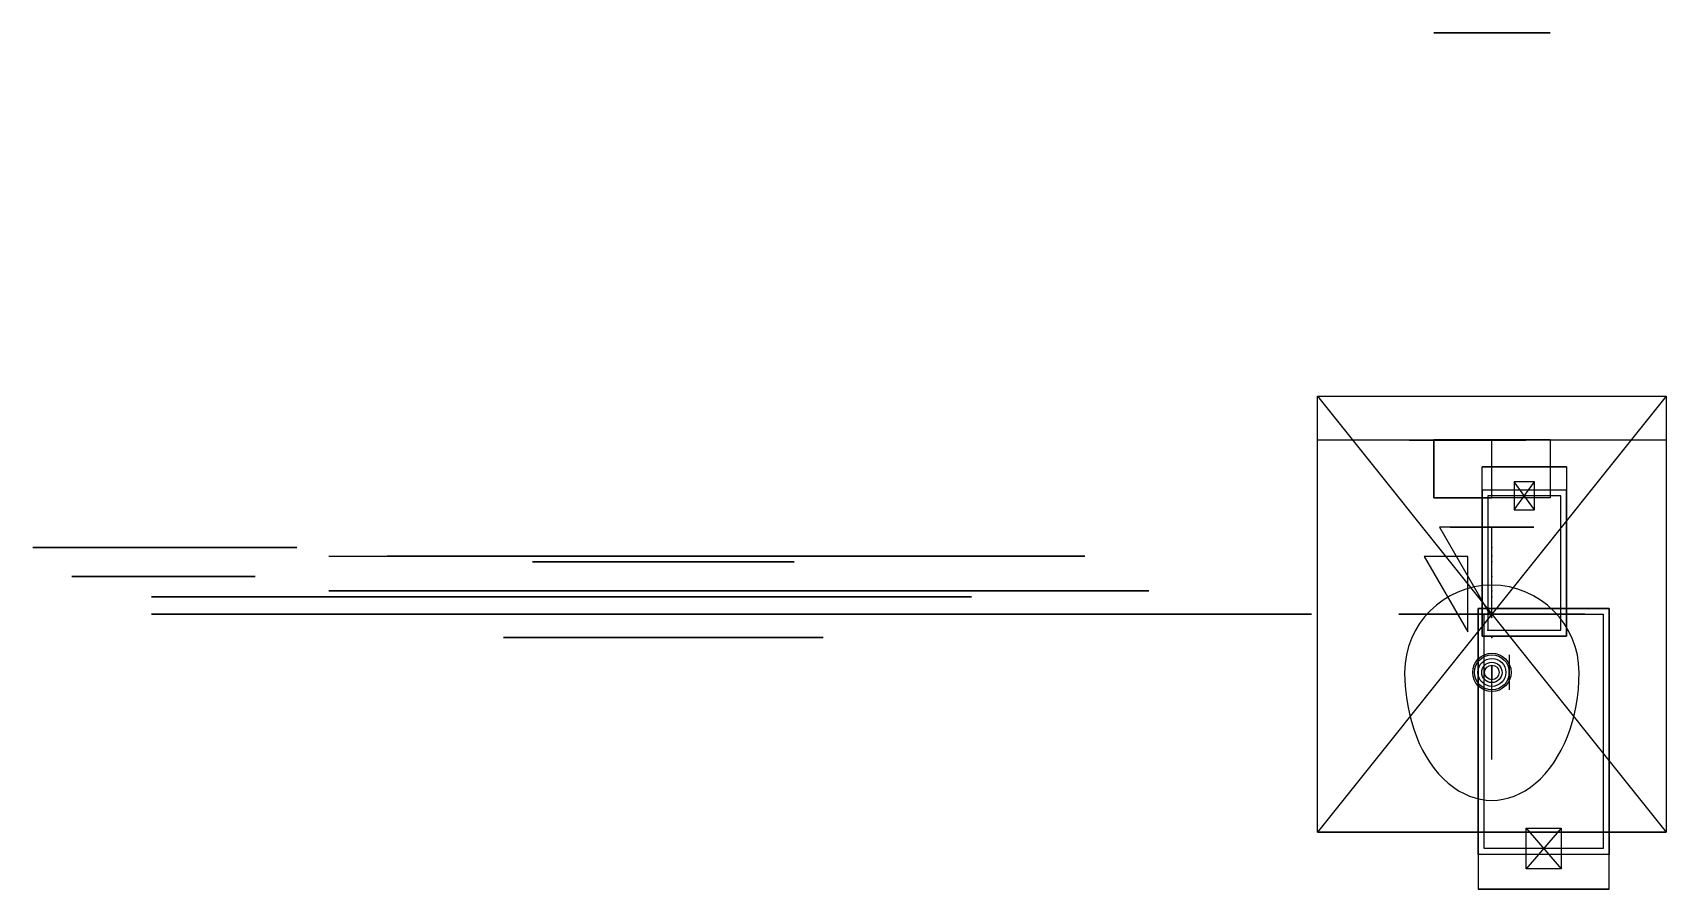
# Model space of a CAD drawing. Header units: millimetres. Extents: x -251 to 30, y -47 to 100.
import ezdxf

# ---------------------------------------------------------------- set-up
doc = ezdxf.new("R2010")
doc.units = ezdxf.units.MM
doc.header["$MEASUREMENT"] = 0
for name, color, linetype in [('0021 new v6 v12_Sketch1', 7, 'Continuous'), ('0021 new v6 v12_Sketch10', 7, 'Continuous'), ('0021 new v6 v12_Sketch11', 7, 'Continuous'), ('0021 new v6 v12_Sketch12', 7, 'Continuous'), ('0021 new v6 v12_Sketch13', 7, 'Continuous'), ('0021 new v6 v12_Sketch14', 7, 'Continuous'), ('0021 new v6 v12_Sketch15', 7, 'Continuous'), ('0021 new v6 v12_Sketch16', 7, 'Continuous'), ('0021 new v6 v12_Sketch17', 7, 'Continuous'), ('0021 new v6 v12_Sketch18', 7, 'Continuous'), ('0021 new v6 v12_Sketch19', 7, 'Continuous'), ('0021 new v6 v12_Sketch2', 7, 'Continuous'), ('0021 new v6 v12_Sketch20', 7, 'Continuous'), ('0021 new v6 v12_Sketch21', 7, 'Continuous'), ('0021 new v6 v12_Sketch22', 7, 'Continuous'), ('0021 new v6 v12_Sketch23', 7, 'Continuous'), ('0021 new v6 v12_Sketch24', 7, 'Continuous'), ('0021 new v6 v12_Sketch25', 7, 'Continuous'), ('0021 new v6 v12_Sketch26', 7, 'Continuous'), ('0021 new v6 v12_Sketch27', 7, 'Continuous'), ('0021 new v6 v12_Sketch28', 7, 'Continuous'), ('0021 new v6 v12_Sketch29', 7, 'Continuous'), ('0021 new v6 v12_Sketch3', 7, 'Continuous'), ('0021 new v6 v12_Sketch30', 7, 'Continuous'), ('0021 new v6 v12_Sketch31', 7, 'Continuous'), ('0021 new v6 v12_Sketch32', 7, 'Continuous'), ('0021 new v6 v12_Sketch33', 7, 'Continuous'), ('0021 new v6 v12_Sketch34', 7, 'Continuous'), ('0021 new v6 v12_Sketch35', 7, 'Continuous'), ('0021 new v6 v12_Sketch36', 7, 'Continuous'), ('0021 new v6 v12_Sketch37', 7, 'Continuous'), ('0021 new v6 v12_Sketch38', 7, 'Continuous'), ('0021 new v6 v12_Sketch39', 7, 'Continuous'), ('0021 new v6 v12_Sketch4', 7, 'Continuous'), ('0021 new v6 v12_Sketch40', 7, 'Continuous'), ('0021 new v6 v12_Sketch41', 7, 'Continuous'), ('0021 new v6 v12_Sketch42', 7, 'Continuous'), ('0021 new v6 v12_Sketch43', 7, 'Continuous'), ('0021 new v6 v12_Sketch5', 7, 'Continuous'), ('0021 new v6 v12_Sketch7', 7, 'Continuous'), ('0021 new v6 v12_Sketch8', 7, 'Continuous'), ('0021 new v6 v12_Sketch9', 7, 'Continuous'), ('big servo_Sketch1', 7, 'Continuous'), ('big servo_Sketch2', 7, 'Continuous'), ('big servo_Sketch3', 7, 'Continuous'), ('column depend on piston_Sketch1', 7, 'Continuous'), ('eggshape_Sketch1', 7, 'Continuous'), ('eggshape_Sketch3', 7, 'Continuous'), ('eggshape_Sketch4', 7, 'Continuous'), ('new eggshape for small servo_Sketch1', 7, 'Continuous'), ('new eggshape for small servo_Sketch2', 7, 'Continuous'), ('new eggshape_Sketch1', 7, 'Continuous'), ('new eggshape_Sketch2', 7, 'Continuous'), ('piston v2_Sketch1', 7, 'Continuous'), ('piston v2_Sketch4', 7, 'Continuous'), ('piston_Sketch1', 7, 'Continuous'), ('piston_Sketch2', 7, 'Continuous'), ('servo holders v3 v1_Sketch1', 7, 'Continuous'), ('servo holders v3 v1_Sketch2', 7, 'Continuous'), ('servo holders v3 v1_Sketch3', 7, 'Continuous'), ('small column_Sketch1', 7, 'Continuous')]:
    doc.layers.add(name, color=color, linetype=linetype)

# ---------------------------------------------------------------- blocks, each defined once
blk = doc.blocks.new('smallcolumn')
at = {"layer": 'small column_Sketch1', "extrusion": (1, 0, 0)}
for points, knots in [([(0, -10, 7.25), (0, -9.84, 7.25), (0, -9.67, 7.22), (0, -9.37, 7.09), (0, -9.23, 6.99), (0, -9.01, 6.77), (0, -8.91, 6.63), (0, -8.78, 6.33), (0, -8.75, 6.16), (0, -8.75, 5.84), (0, -8.78, 5.67), (0, -8.91, 5.37), (0, -9.01, 5.23), (0, -9.23, 5.01), (0, -9.37, 4.91), (0, -9.67, 4.78), (0, -9.84, 4.75), (0, -10, 4.75)], [0.1909008, 0.1909008, 0.1909008, 0.1909008, 0.2385971, 0.2385971, 0.2862934, 0.2862934, 0.3340475, 0.3340475, 0.3818015, 0.3818015, 0.4295556, 0.4295556, 0.4773096, 0.4773096, 0.5250059, 0.5250059, 0.5727023, 0.5727023, 0.5727023, 0.5727023]), ([(0, -10, 6.95), (0, -9.88, 6.95), (0, -9.75, 6.92), (0, -9.63, 6.88), (0, -9.52, 6.83), (0, -9.41, 6.75), (0, -9.33, 6.67), (0, -9.25, 6.59), (0, -9.17, 6.48), (0, -9.12, 6.37), (0, -9.08, 6.25), (0, -9.05, 6.12), (0, -9.05, 6), (0, -9.05, 5.88), (0, -9.08, 5.75), (0, -9.12, 5.63), (0, -9.17, 5.52), (0, -9.25, 5.41), (0, -9.33, 5.33), (0, -9.41, 5.25), (0, -9.52, 5.17), (0, -9.63, 5.12), (0, -9.75, 5.08), (0, -9.88, 5.05), (0, -10, 5.05)], [0.1909008, 0.1909008, 0.1909008, 0.1909008, 0.2385971, 0.2385971, 0.2385971, 0.2862934, 0.2862934, 0.2862934, 0.3340475, 0.3340475, 0.3340475, 0.3818015, 0.3818015, 0.3818015, 0.4295556, 0.4295556, 0.4295556, 0.4773096, 0.4773096, 0.4773096, 0.5250059, 0.5250059, 0.5250059, 0.5727023, 0.5727023, 0.5727023, 0.5727023]), ([(0, -10, 4.75), (0, -10.16, 4.75), (0, -10.33, 4.78), (0, -10.63, 4.91), (0, -10.77, 5.01), (0, -10.99, 5.23), (0, -11.09, 5.37), (0, -11.22, 5.67), (0, -11.25, 5.84), (0, -11.25, 6), (0, -11.25, 6.16), (0, -11.22, 6.33), (0, -11.09, 6.63), (0, -10.99, 6.77), (0, -10.77, 6.99), (0, -10.63, 7.09), (0, -10.33, 7.22), (0, -10.16, 7.25), (0, -10, 7.25)], [0.5727023, 0.5727023, 0.5727023, 0.5727023, 0.6203986, 0.6203986, 0.668095, 0.668095, 0.715849, 0.715849, 0.763603, 0.763603, 0.763603, 0.8113571, 0.8113571, 0.8591111, 0.8591111, 0.9068075, 0.9068075, 0.9545038, 0.9545038, 0.9545038, 0.9545038]), ([(0, -10, 5.05), (0, -10.12, 5.05), (0, -10.25, 5.08), (0, -10.37, 5.12), (0, -10.48, 5.17), (0, -10.59, 5.25), (0, -10.67, 5.33), (0, -10.75, 5.41), (0, -10.83, 5.52), (0, -10.88, 5.63), (0, -10.92, 5.75), (0, -10.95, 5.88), (0, -10.95, 6), (0, -10.95, 6.12), (0, -10.92, 6.25), (0, -10.88, 6.37), (0, -10.83, 6.48), (0, -10.75, 6.59), (0, -10.67, 6.67), (0, -10.59, 6.75), (0, -10.48, 6.83), (0, -10.37, 6.88), (0, -10.25, 6.92), (0, -10.12, 6.95), (0, -10, 6.95)], [0.5727023, 0.5727023, 0.5727023, 0.5727023, 0.6203986, 0.6203986, 0.6203986, 0.668095, 0.668095, 0.668095, 0.715849, 0.715849, 0.715849, 0.763603, 0.763603, 0.763603, 0.8113571, 0.8113571, 0.8113571, 0.8591111, 0.8591111, 0.8591111, 0.9068075, 0.9068075, 0.9068075, 0.9545038, 0.9545038, 0.9545038, 0.9545038])]:
    blk.add_open_spline(points, degree=3, knots=knots, dxfattribs=at)
at = {"layer": 'small column_Sketch1'}
blk.add_point((0, 0), dxfattribs=at)
blk = doc.blocks.new('piston')
at = {"layer": 'piston_Sketch1'}
blk.add_line((10, 30), (-10, 30), dxfattribs=at)
at = {"layer": 'piston_Sketch1', "extrusion": (0, 1, 0)}
for radius in [3, 2.7]:
    blk.add_circle((0, 5, 30), radius, dxfattribs=at)
blk.add_arc((0, 0, 30), 10, 0, 180, dxfattribs=at)
at = {"layer": 'piston_Sketch1'}
blk.add_point((0, 30), dxfattribs=at)
at = {"layer": 'piston_Sketch2'}
for p, q in [((0, 10), (-7.5, 10)), ((-7.5, 10), (0, -2.99)), ((0, -2.99), (0, 10))]:
    blk.add_line(p, q, dxfattribs=at)
blk.add_point((0, 0), dxfattribs=at)
blk = doc.blocks.new('eggshape')
at = {"layer": 'eggshape_Sketch1'}
for radius in [3.3, 3]:
    blk.add_circle((0, -10), radius, dxfattribs=at)
blk.add_arc((0, -10), 15, 0, 180, dxfattribs=at)
blk.add_ellipse((0, -10), major_axis=(0, -22), ratio=0.681818, start_param=4.712389, end_param=7.853982, dxfattribs=at)
blk.add_point((0, 0), dxfattribs=at)
at = {"layer": 'eggshape_Sketch3'}
for p, q in [((0, -10, 15), (0, -10, 25)), ((0, -25, 15), (0, -10, 15)), ((0, -25), (0, -25, 15))]:
    blk.add_line(p, q, dxfattribs=at)
blk.add_point((0, 0), dxfattribs=at)
at = {"layer": 'eggshape_Sketch4'}
for radius in [1.75, 1.25]:
    blk.add_circle((0, -10, 25), radius, dxfattribs=at)
blk.add_point((0, 0, 25), dxfattribs=at)
blk = doc.blocks.new('columndependonpiston')
at = {"layer": 'column depend on piston_Sketch1'}
blk.add_line((7.2, 15, 1), (-7.2, 15, 1), dxfattribs=at)
at = {"layer": 'column depend on piston_Sketch1', "extrusion": (-2e-16, 1, 0)}
for radius in [2.95, 2.65]:
    blk.add_circle((0, 4.13, 15), radius, dxfattribs=at)
blk.add_arc((0, 0, 15), 7.27, 7.9084, 172.0916, dxfattribs=at)
at = {"layer": 'column depend on piston_Sketch1'}
blk.add_point((0, 15), dxfattribs=at)
blk = doc.blocks.new('pistonv2')
at = {"layer": 'piston v2_Sketch1'}
for p, q in [((-9, 15), (0, -0.59)), ((0, 15), (-9, 15)), ((0, -0.59), (0, 15))]:
    blk.add_line(p, q, dxfattribs=at)
blk.add_point((0, 0), dxfattribs=at)
at = {"layer": 'piston v2_Sketch4'}
for p, q in [((7.2, 15, 1), (-7.2, 15, 1)), ((0, 15, 1), (0, 15, 1.18)), ((0, 15, 7.08), (0, 15, 7.27))]:
    blk.add_line(p, q, dxfattribs=at)
at = {"layer": 'piston v2_Sketch4', "extrusion": (-2e-16, 1, 0)}
blk.add_circle((0, 4.13, 15), 2.95, dxfattribs=at)
blk.add_arc((0, 0, 15), 7.27, 7.9084, 172.0916, dxfattribs=at)
at = {"layer": 'piston v2_Sketch4'}
blk.add_point((0, 15), dxfattribs=at)
blk.add_blockref('columndependonpiston', (0, 0))
blk = doc.blocks.new('neweggshape')
at = {"layer": 'new eggshape_Sketch1'}
for radius in [3.3, 3]:
    blk.add_circle((0, -10), radius, dxfattribs=at)
blk.add_arc((0, -10), 15, 0, 180, dxfattribs=at)
blk.add_ellipse((0, -10), major_axis=(0, -22), ratio=0.681818, start_param=4.712389, end_param=7.853982, dxfattribs=at)
for p in [(0, 0), (0, -10)]:
    blk.add_point(p, dxfattribs=at)
at = {"layer": 'new eggshape_Sketch2'}
blk.add_circle((0, -10, 10), 3, dxfattribs=at)
blk.add_arc((0, -10, 10), 15, 0, 180, dxfattribs=at)
blk.add_ellipse((0, -10, 10), major_axis=(0, -22), ratio=0.681818, start_param=4.712389, end_param=7.853982, dxfattribs=at)
blk.add_point((0, 0, 10), dxfattribs=at)
blk = doc.blocks.new('neweggshapeforsmallservo')
at = {"layer": 'new eggshape for small servo_Sketch1'}
for p, q in [((-10, 20), (-10, 30)), ((-10, 30), (10, 30)), ((10, 20), (-10, 20)), ((-30, -37.5), (30, -37.5))]:
    blk.add_line(p, q, dxfattribs=at)
blk.add_circle((0, -10), 3.3, dxfattribs=at)
blk.add_arc((0, -10), 15, 0, 180, dxfattribs=at)
blk.add_ellipse((0, -10), major_axis=(0, -22), ratio=0.681818, start_param=4.712389, end_param=7.853982, dxfattribs=at)
for p in [(0, 0), (0, -10)]:
    blk.add_point(p, dxfattribs=at)
at = {"layer": 'new eggshape for small servo_Sketch2'}
blk.add_circle((0, -10, 10), 2.4, dxfattribs=at)
blk.add_arc((0, -10, 10), 15, 0, 180, dxfattribs=at)
blk.add_ellipse((0, -10, 10), major_axis=(0, -22), ratio=0.681818, start_param=4.712389, end_param=7.853982, dxfattribs=at)
for p in [(0, 0, 10), (0, -10, 10)]:
    blk.add_point(p, dxfattribs=at)
blk = doc.blocks.new('bigservo')
at = {"layer": 'big servo_Sketch1'}
for p, q in [((-1, -41.3), (-1, 1)), ((-1, 1), (21.5, 1)), ((0, 0), (20.5, 0)), ((0, -40.3), (0, 0)), ((20.5, 0), (20.5, -40.3)), ((21.5, 1), (21.5, -41.3)), ((21.5, -41.3), (-1, -41.3)), ((20.5, -40.3), (0, -40.3))]:
    blk.add_line(p, q, dxfattribs=at)
blk.add_point((0, 0), dxfattribs=at)
at = {"layer": 'big servo_Sketch2'}
for p, q in [((-1, -47.3), (21.5, -47.3)), ((-1, -47.3, 26.6), (-1, -47.3)), ((21.5, -47.3, 26.6), (-1, -47.3, 26.6)), ((4.25, -47.3, 15), (16.25, -47.3, -15)), ((16.25, -47.3, -15), (4.25, -47.3, -15)), ((16.25, -47.3, 15), (4.25, -47.3, -15)), ((4.25, -47.3, 15), (16.25, -47.3, 15)), ((4.25, -47.3, -15), (4.25, -47.3, 15)), ((16.25, -47.3, 15), (16.25, -47.3, -15)), ((21.5, -47.3), (21.5, -47.3, 26.6))]:
    blk.add_line(p, q, dxfattribs=at)
for p in [(0, -47.3), (10.25, -47.3)]:
    blk.add_point(p, dxfattribs=at)
at = {"layer": 'big servo_Sketch3'}
for p, q in [((21.5, 1, 26.6), (-1, 1, 26.6)), ((-1, 1, 26.6), (-1, -47.3, 26.6)), ((0, -40.3, 26.6), (0, 0, 26.6)), ((0, 0, 26.6), (20.5, 0, 26.6)), ((20.5, 0, 26.6), (20.5, -40.3, 26.6)), ((21.5, -47.3, 26.6), (21.5, 1, 26.6)), ((7.25, -36.8, 26.6), (13.25, -36.8, 26.6)), ((7.25, -36.8, 26.6), (13.25, -43.8, 26.6)), ((13.25, -36.8, 26.6), (7.25, -43.8, 26.6)), ((7.25, -43.8, 26.6), (7.25, -36.8, 26.6)), ((13.25, -36.8, 26.6), (13.25, -43.8, 26.6)), ((20.5, -40.3, 26.6), (0, -40.3, 26.6)), ((13.25, -43.8, 26.6), (7.25, -43.8, 26.6)), ((-1, -47.3, 26.6), (21.5, -47.3, 26.6))]:
    blk.add_line(p, q, dxfattribs=at)
for p in [(0, 0, 26.6), (10.25, -40.3, 26.6)]:
    blk.add_point(p, dxfattribs=at)
blk = doc.blocks.new('servoholdersv3v1')
at = {"layer": 'servo holders v3 v1_Sketch1'}
for p, q in [((-1, -24.1), (-1, 1)), ((-1, 1), (13.5, 1)), ((0, 0), (12.5, 0)), ((0, -23.1), (0, 0)), ((12.5, 0), (12.5, -23.1)), ((13.5, 1), (13.5, -24.1)), ((13.5, -24.1), (-1, -24.1)), ((12.5, -23.1), (0, -23.1))]:
    blk.add_line(p, q, dxfattribs=at)
blk.add_point((0, 0), dxfattribs=at)
at = {"layer": 'servo holders v3 v1_Sketch2'}
for p, q in [((13.5, -28.1, 19), (-1, -28.1, 19)), ((-1, -28.1, 19), (-1, -28.1)), ((-1, -28.1), (13.5, -28.1)), ((1.25, -28.1, -12), (1.25, -28.1, 12)), ((1.25, -28.1, 12), (11.25, -28.1, -12)), ((1.25, -28.1, 12), (11.25, -28.1, 12)), ((11.25, -28.1, 12), (1.25, -28.1, -12)), ((11.25, -28.1, -12), (1.25, -28.1, -12)), ((11.25, -28.1, 12), (11.25, -28.1, -12)), ((13.5, -28.1), (13.5, -28.1, 19))]:
    blk.add_line(p, q, dxfattribs=at)
for p in [(0, -28.1), (6.25, -28.1)]:
    blk.add_point(p, dxfattribs=at)
at = {"layer": 'servo holders v3 v1_Sketch3'}
for p, q in [((13.5, 1, 19), (-1, 1, 19)), ((-1, 1, 19), (-1, -28.1, 19)), ((0, -23.1, 19), (0, 0, 19)), ((0, 0, 19), (12.5, 0, 19)), ((12.5, 0, 19), (12.5, -23.1, 19)), ((13.5, -28.1, 19), (13.5, 1, 19)), ((4.5, -20.7, 19), (8, -20.7, 19)), ((4.5, -25.5, 19), (4.5, -20.7, 19)), ((4.5, -20.7, 19), (8, -25.5, 19)), ((8, -20.7, 19), (4.5, -25.5, 19)), ((8, -20.7, 19), (8, -25.5, 19)), ((12.5, -23.1, 19), (0, -23.1, 19)), ((8, -25.5, 19), (4.5, -25.5, 19)), ((-1, -28.1, 19), (13.5, -28.1, 19))]:
    blk.add_line(p, q, dxfattribs=at)
for p in [(0, 0, 19), (6.25, -23.1, 19)]:
    blk.add_point(p, dxfattribs=at)
at = {"extrusion": (-1.83e-14, 7.2e-15, -1), "rotation": 180}
blk.add_blockref('bigservo', (0.67, -2.75, -4.03), dxfattribs=at)

msp = doc.modelspace()

# ---------------------------------------------------------------- linework, layer by layer
at = {"layer": '0021 new v6 v12_Sketch1'}
for p, q in [((30, 37.5), (-30, -37.5)), ((-30, -37.5), (-30, 37.5)), ((-30, 37.5), (30, -37.5)), ((-30, 37.5), (30, 37.5)), ((30, 37.5), (30, -37.5)), ((-10, 30), (-10, 20)), ((0, 30), (-10, 30)), ((0, 20), (0, 30)), ((-10, 20), (0, 20)), ((30, -37.5), (-30, -37.5))]:
    msp.add_line(p, q, dxfattribs=at)
msp.add_point((0, 0), dxfattribs=at)
msp.add_point((0, 0), dxfattribs=at)
at = {"layer": '0021 new v6 v12_Sketch10', "extrusion": (0, 1, 0)}
msp.add_circle((0, 5, 100), 10, dxfattribs=at)
at = {"layer": '0021 new v6 v12_Sketch10'}
msp.add_point((0, 100, 5), dxfattribs=at)
at = {"layer": '0021 new v6 v12_Sketch11'}
for p, q in [((-89.5, 0, 10), (-230.5, 0, 10)), ((-230.5, 0, 10), (-230.5, 0, -190)), ((-230.5, 0, -190), (-89.5, 0, -190)), ((-89.5, 0, 10), (-230.5, 0, -190)), ((-230.5, 0, 10), (-89.5, 0, -190)), ((-89.5, 0, -190), (-89.5, 0, 10))]:
    msp.add_line(p, q, dxfattribs=at)
for p in [(-160, 0, -90), (0, 0)]:
    msp.add_point(p, dxfattribs=at)
at = {"layer": '0021 new v6 v12_Sketch12'}
for p, q in [((-230.5, 3, 10), (-89.5, 3, 10)), ((-230.5, 3, -190), (-230.5, 3, 10)), ((-89.5, 3, -190), (-230.5, 3, -190)), ((-89.5, 3, 10), (-89.5, 3, -190))]:
    msp.add_line(p, q, dxfattribs=at)
msp.add_point((0, 3), dxfattribs=at)
at = {"layer": '0021 new v6 v12_Sketch13'}
msp.add_point((0, 0), dxfattribs=at)
at = {"layer": '0021 new v6 v12_Sketch14'}
for p, q in [((-59, 0, 10), (-200, 0, 10)), ((-200, 0, 10), (-200, 0, -110)), ((-200, 0, -110), (-59, 0, -110)), ((-59, 0, -110), (-59, 0, 10))]:
    msp.add_line(p, q, dxfattribs=at)
msp.add_point((0, 0), dxfattribs=at)
at = {"layer": '0021 new v6 v12_Sketch15'}
for p, q in [((-200, 4, 10), (-59, 4, 10)), ((-59, 4, -110), (-200, 4, -110)), ((-200, 4, -110), (-200, 4, 10)), ((-59, 4, 10), (-59, 4, -110))]:
    msp.add_line(p, q, dxfattribs=at)
msp.add_point((0, 4), dxfattribs=at)
at = {"layer": '0021 new v6 v12_Sketch16'}
for p, q in [((-200, 4, 90), (-59, 4, 90)), ((-59, 4, -110), (-200, 4, -110)), ((-200, 4, -110), (-200, 4, 90)), ((-190, 4, -105), (-70, 4, -105)), ((-190, 4, 85), (-190, 4, -105)), ((-70, 4, 85), (-190, 4, 85)), ((-70, 4, -105), (-70, 4, 85)), ((-59, 4, 90), (-59, 4, -110))]:
    msp.add_line(p, q, dxfattribs=at)
msp.add_point((0, 4), dxfattribs=at)
at = {"layer": '0021 new v6 v12_Sketch17'}
for p, q in [((-200, 10, -110), (-142.5, 10, -110)), ((-190, 10, -105), (-190, 10, 85)), ((-70, 10, -105), (-190, 10, -105)), ((-190, 10, 85), (-70, 10, 85)), ((-142.5, 10, -110), (-142.5, 10, -40)), ((-70, 10, 85), (-70, 10, -105))]:
    msp.add_line(p, q, dxfattribs=at)
at = {"layer": '0021 new v6 v12_Sketch17', "extrusion": (0, 1, 0)}
msp.add_circle((142.5, -40, 10), 3, dxfattribs=at)
at = {"layer": '0021 new v6 v12_Sketch17'}
msp.add_point((0, 10), dxfattribs=at)
at = {"layer": '0021 new v6 v12_Sketch18'}
for p, q in [((-59, 0, 90), (-200, 0, 90)), ((-200, 0, 90), (-200, 0, -110)), ((-200, 0, 90), (-142.5, 0, 90)), ((-200, 0, -110), (-142.5, 0, -110)), ((-200, 0, -110), (-59, 0, -110)), ((-142.5, 0, 90), (-142.5, 0, 20)), ((-142.5, 0, -110), (-142.5, 0, -40)), ((-59, 0, -110), (-59, 0, 90))]:
    msp.add_line(p, q, dxfattribs=at)
at = {"layer": '0021 new v6 v12_Sketch18', "extrusion": (0, -1, 0)}
for centre, radius in [((-142.5, 20), 27.5), ((-142.5, -40), 27.5), ((-142.5, -40), 3)]:
    msp.add_circle(centre, radius, dxfattribs=at)
at = {"layer": '0021 new v6 v12_Sketch18'}
msp.add_point((0, 0), dxfattribs=at)
at = {"layer": '0021 new v6 v12_Sketch19'}
for p, q in [((-200, 0, 90), (-142.5, 0, 90)), ((-142.5, 0, 90), (-142.5, 0, 20))]:
    msp.add_line(p, q, dxfattribs=at)
at = {"layer": '0021 new v6 v12_Sketch19', "extrusion": (0, 1, 0)}
msp.add_circle((142.5, 20), 27.5, dxfattribs=at)
at = {"layer": '0021 new v6 v12_Sketch19'}
msp.add_point((0, 0), dxfattribs=at)
at = {"layer": '0021 new v6 v12_Sketch2'}
for p, q in [((-30, 30), (30, 30)), ((10, 30), (-10, 30))]:
    msp.add_line(p, q, dxfattribs=at)
at = {"layer": '0021 new v6 v12_Sketch2', "extrusion": (0, 1, 0)}
msp.add_circle((0, 5, 30), 3, dxfattribs=at)
msp.add_arc((0, 0, 30), 10, 0, 180, dxfattribs=at)
at = {"layer": '0021 new v6 v12_Sketch2'}
msp.add_point((0, 30), dxfattribs=at)
at = {"layer": '0021 new v6 v12_Sketch20', "extrusion": (0, -1, 0)}
msp.add_circle((-142.5, 20, 4), 27.5, dxfattribs=at)
at = {"layer": '0021 new v6 v12_Sketch20'}
msp.add_point((0, -4), dxfattribs=at)
at = {"layer": '0021 new v6 v12_Sketch21', "extrusion": (0, -1, 0)}
for radius in [27.5, 3]:
    msp.add_circle((-142.5, 20, -4), radius, dxfattribs=at)
at = {"layer": '0021 new v6 v12_Sketch21'}
msp.add_point((0, 4), dxfattribs=at)
at = {"layer": '0021 new v6 v12_Sketch22'}
for p, q in [((-200, 0, -110), (-59, 0, -110)), ((-59, 0, 90), (-200, 0, 90)), ((-200, 0, 90), (-200, 0, -110)), ((-59, 0, -110), (-59, 0, 90))]:
    msp.add_line(p, q, dxfattribs=at)
at = {"layer": '0021 new v6 v12_Sketch22', "extrusion": (0, -1, 0)}
for centre, radius in [((-142.5, -40), 27.5), ((-142.5, 20), 27.5), ((-142.5, -40), 22.5)]:
    msp.add_circle(centre, radius, dxfattribs=at)
at = {"layer": '0021 new v6 v12_Sketch22'}
msp.add_point((0, 0), dxfattribs=at)
at = {"layer": '0021 new v6 v12_Sketch23'}
msp.add_point((0, 0), dxfattribs=at)
at = {"layer": '0021 new v6 v12_Sketch24'}
for p, q in [((-59, 0, 90), (-200, 0, 90)), ((-200, 0, -110), (-59, 0, -110)), ((-200, 0, 90), (-200, 0, -110)), ((-59, 0, -110), (-59, 0, 90))]:
    msp.add_line(p, q, dxfattribs=at)
at = {"layer": '0021 new v6 v12_Sketch24', "extrusion": (0, -1, 0)}
for centre, radius in [((-142.5, 20), 30), ((-142.5, 20), 27.5), ((-142.5, -40), 27.5)]:
    msp.add_circle(centre, radius, dxfattribs=at)
at = {"layer": '0021 new v6 v12_Sketch24'}
msp.add_point((0, 0), dxfattribs=at)
at = {"layer": '0021 new v6 v12_Sketch25'}
for p, q in [((-200, 0, 90), (-200, 0, -110)), ((-59, 0, 90), (-200, 0, 90)), ((-200, 0, -110), (-59, 0, -110)), ((-59, 0, -110), (-59, 0, 90))]:
    msp.add_line(p, q, dxfattribs=at)
at = {"layer": '0021 new v6 v12_Sketch25', "extrusion": (0, -1, 0)}
for centre, radius in [((-142.5, -40), 30), ((-142.5, 20), 30), ((-142.5, -40), 27.5)]:
    msp.add_circle(centre, radius, dxfattribs=at)
at = {"layer": '0021 new v6 v12_Sketch25'}
msp.add_point((0, 0), dxfattribs=at)
at = {"layer": '0021 new v6 v12_Sketch26'}
for p, q in [((-130, 4, -35), (-110, 4, -45)), ((-130, 4, -35), (-130, 4, -45)), ((-110, 4, -35), (-130, 4, -35)), ((-130, 4, -45), (-110, 4, -45)), ((-110, 4, -35), (-130, 4, -45)), ((-110, 4, -45), (-110, 4, -35))]:
    msp.add_line(p, q, dxfattribs=at)
at = {"layer": '0021 new v6 v12_Sketch26', "extrusion": (0, -1, 0)}
for radius in [30, 22.5]:
    msp.add_circle((-142.5, -40, -4), radius, dxfattribs=at)
at = {"layer": '0021 new v6 v12_Sketch26'}
for p in [(-120, 4, -40), (0, 4)]:
    msp.add_point(p, dxfattribs=at)
at = {"layer": '0021 new v6 v12_Sketch27'}
for p, q in [((-120.56, 9, -45), (-120.56, 9, -45)), ((-120.56, 9, -45), (-120.56, 9, -45)), ((-120.56, 9, -35), (-120.56, 9, -35)), ((-120.56, 9, -35), (-120.56, 9, -35))]:
    msp.add_line(p, q, dxfattribs=at)
at = {"layer": '0021 new v6 v12_Sketch27', "extrusion": (0, -1, 0)}
for radius in [15.75, 3]:
    msp.add_circle((-142.5, -40, -9), radius, dxfattribs=at)
for start, end in [(12.8443, 347.1557), (347.1604, 12.8396)]:
    msp.add_arc((-142.5, -40, -9), 22.5, start, end, dxfattribs=at)
at = {"layer": '0021 new v6 v12_Sketch27'}
msp.add_point((0, 9), dxfattribs=at)
at = {"layer": '0021 new v6 v12_Sketch28', "extrusion": (0, -1, 0)}
for radius in [30, 22.5, 3]:
    msp.add_circle((-142.5, 20, -4), radius, dxfattribs=at)
at = {"layer": '0021 new v6 v12_Sketch28'}
msp.add_point((0, 4), dxfattribs=at)
at = {"layer": '0021 new v6 v12_Sketch29'}
for p, q in [((-128, 4, 25), (-112, 4, 25)), ((-128, 4, 25), (-112, 4, 15)), ((-112, 4, 25), (-128, 4, 15)), ((-128, 4, 15), (-128, 4, 25)), ((-112, 4, 15), (-128, 4, 15)), ((-112, 4, 25), (-112, 4, 15))]:
    msp.add_line(p, q, dxfattribs=at)
at = {"layer": '0021 new v6 v12_Sketch29', "extrusion": (0, -1, 0)}
for radius in [30, 22.5]:
    msp.add_circle((-142.5, 20, -4), radius, dxfattribs=at)
at = {"layer": '0021 new v6 v12_Sketch29'}
for p in [(-120, 4, 20), (0, 4)]:
    msp.add_point(p, dxfattribs=at)
at = {"layer": '0021 new v6 v12_Sketch3'}
for p, q in [((-10, 20), (-10, 30)), ((10, 30), (10, 20)), ((10, 20), (-10, 20))]:
    msp.add_line(p, q, dxfattribs=at)
msp.add_circle((0, -10), 3, dxfattribs=at)
msp.add_arc((0, -10), 15, 0, 180, dxfattribs=at)
msp.add_ellipse((0, -10), major_axis=(0, -22), ratio=0.681818, start_param=4.712389, end_param=7.853982, dxfattribs=at)
msp.add_point((0, 0), dxfattribs=at)
at = {"layer": '0021 new v6 v12_Sketch30'}
for p, q in [((-120.56, 9, 25), (-120.56, 9, 25)), ((-120.56, 9, 25), (-120.56, 9, 25)), ((-120.56, 9, 15), (-120.56, 9, 15)), ((-120.56, 9, 15), (-120.56, 9, 15))]:
    msp.add_line(p, q, dxfattribs=at)
at = {"layer": '0021 new v6 v12_Sketch30', "extrusion": (0, -1, 0)}
for radius in [15.75, 3]:
    msp.add_circle((-142.5, 20, -9), radius, dxfattribs=at)
for start, end in [(12.8443, 347.1557), (347.1604, 12.8396)]:
    msp.add_arc((-142.5, 20, -9), 22.5, start, end, dxfattribs=at)
at = {"layer": '0021 new v6 v12_Sketch30'}
msp.add_point((0, 9), dxfattribs=at)
at = {"layer": '0021 new v6 v12_Sketch31'}
for p, q in [((-206.51, 11.49, 16.05), (-206.51, 11.49, 16.05)), ((-206.51, 11.49, 26.05), (-206.51, 11.49, 26.05)), ((-206.51, 11.49, 26.05), (-206.51, 11.49, 26.05)), ((-206.51, 11.49, 16.05), (-206.51, 11.49, 16.05))]:
    msp.add_line(p, q, dxfattribs=at)
at = {"layer": '0021 new v6 v12_Sketch31', "extrusion": (0, -1, 0)}
for radius in [15.75, 3]:
    msp.add_circle((-228.45, 21.05, -11.49), radius, dxfattribs=at)
for start, end in [(12.8443, 347.1557), (347.1604, 12.8396)]:
    msp.add_arc((-228.45, 21.05, -11.49), 22.5, start, end, dxfattribs=at)
at = {"layer": '0021 new v6 v12_Sketch31'}
msp.add_point((0, 11.49), dxfattribs=at)
at = {"layer": '0021 new v6 v12_Sketch32'}
for p, q in [((-206.51, 11.49, -33.95), (-206.51, 11.49, -33.95)), ((-206.51, 11.49, -43.95), (-206.51, 11.49, -43.95)), ((-206.51, 11.49, -43.95), (-206.51, 11.49, -43.95)), ((-206.51, 11.49, -33.95), (-206.51, 11.49, -33.95))]:
    msp.add_line(p, q, dxfattribs=at)
at = {"layer": '0021 new v6 v12_Sketch32', "extrusion": (0, -1, 0)}
for radius in [15.75, 3]:
    msp.add_circle((-228.45, -38.95, -11.49), radius, dxfattribs=at)
for start, end in [(12.8443, 347.1557), (347.1604, 12.8396)]:
    msp.add_arc((-228.45, -38.95, -11.49), 22.5, start, end, dxfattribs=at)
at = {"layer": '0021 new v6 v12_Sketch32'}
msp.add_point((0, 11.49), dxfattribs=at)
at = {"layer": '0021 new v6 v12_Sketch33'}
for p, q in [((-212.61, 11.49, -39), (-212.61, 11.49, -43.95)), ((-205.9, 11.49, -39), (-212.61, 11.49, -39)), ((-205.9, 11.49, -39), (-212.61, 11.49, -39)), ((-212.61, 11.49, -39), (-212.61, 11.49, -33.95)), ((-212.61, 11.49, -33.95), (-205.9, 11.49, -33.95)), ((-212.61, 11.49, -43.95), (-205.9, 11.49, -43.95)), ((-206.51, 11.49, -43.95), (-206.51, 11.49, -43.95)), ((-206.51, 11.49, -43.95), (-206.51, 11.49, -43.95)), ((-206.51, 11.49, -33.95), (-206.51, 11.49, -33.95)), ((-206.51, 11.49, -33.95), (-206.51, 11.49, -33.95)), ((-205.9, 11.49, -33.95), (-205.9, 11.49, -39)), ((-205.9, 11.49, -43.95), (-205.9, 11.49, -39))]:
    msp.add_line(p, q, dxfattribs=at)
at = {"layer": '0021 new v6 v12_Sketch33', "extrusion": (0, -1, 0)}
msp.add_circle((-228.45, -38.95, -11.49), 15.75, dxfattribs=at)
for start, end in [(12.8443, 347.1557), (347.1604, 12.8396)]:
    msp.add_arc((-228.45, -38.95, -11.49), 22.5, start, end, dxfattribs=at)
at = {"layer": '0021 new v6 v12_Sketch33'}
msp.add_point((0, 11.49), dxfattribs=at)
at = {"layer": '0021 new v6 v12_Sketch34'}
for p, q in [((-212.7, 11.49, 21.31), (-212.7, 11.49, 26.05)), ((-205.5, 11.49, 21.31), (-212.7, 11.49, 21.31)), ((-212.7, 11.49, 16.05), (-212.7, 11.49, 21.31)), ((-205.5, 11.49, 16.05), (-212.7, 11.49, 16.05)), ((-212.7, 11.49, 21.31), (-205.5, 11.49, 21.31)), ((-212.7, 11.49, 26.05), (-205.5, 11.49, 26.05)), ((-206.51, 11.49, 16.05), (-206.51, 11.49, 16.05)), ((-206.51, 11.49, 26.05), (-206.51, 11.49, 26.05)), ((-206.51, 11.49, 16.05), (-206.51, 11.49, 16.05)), ((-206.51, 11.49, 26.05), (-206.51, 11.49, 26.05)), ((-205.5, 11.49, 26.05), (-205.5, 11.49, 21.31)), ((-205.5, 11.49, 21.31), (-205.5, 11.49, 16.05))]:
    msp.add_line(p, q, dxfattribs=at)
at = {"layer": '0021 new v6 v12_Sketch34', "extrusion": (0, -1, 0)}
msp.add_circle((-228.45, 21.05, -11.49), 15.75, dxfattribs=at)
for start, end in [(12.8443, 347.1557), (347.1604, 12.8396)]:
    msp.add_arc((-228.45, 21.05, -11.49), 22.5, start, end, dxfattribs=at)
at = {"layer": '0021 new v6 v12_Sketch34'}
msp.add_point((0, 11.49), dxfattribs=at)
at = {"layer": '0021 new v6 v12_Sketch35'}
for p, q in [((-240, 6.49, -45), (-234, 6.49, -45)), ((-234, 6.49, -33), (-240, 6.49, -45)), ((-234, 6.49, -33), (-240, 6.49, -33)), ((-240, 6.49, -33), (-240, 6.49, -45)), ((-240, 6.49, -33), (-234, 6.49, -45)), ((-234, 6.49, -45), (-234, 6.49, -33))]:
    msp.add_line(p, q, dxfattribs=at)
at = {"layer": '0021 new v6 v12_Sketch35', "extrusion": (0, -1, 0)}
for radius in [15.75, 3]:
    msp.add_circle((-228.45, -38.95, -6.49), radius, dxfattribs=at)
at = {"layer": '0021 new v6 v12_Sketch35'}
for p in [(-237, 6.49, -39), (0, 6.49)]:
    msp.add_point(p, dxfattribs=at)
at = {"layer": '0021 new v6 v12_Sketch36', "extrusion": (0, -1, 0)}
for radius in [15.75, 3]:
    msp.add_circle((-228.45, 21.05, -6.49), radius, dxfattribs=at)
at = {"layer": '0021 new v6 v12_Sketch36'}
msp.add_point((0, 6.49), dxfattribs=at)
at = {"layer": '0021 new v6 v12_Sketch37'}
for p, q in [((-234, 6.49, 15), (-240, 6.49, 15)), ((-240, 6.49, 15), (-240, 6.49, 27)), ((-240, 6.49, 27), (-234, 6.49, 27)), ((-234, 6.49, 15), (-240, 6.49, 27)), ((-240, 6.49, 15), (-234, 6.49, 27)), ((-234, 6.49, 27), (-234, 6.49, 15))]:
    msp.add_line(p, q, dxfattribs=at)
for p in [(-237, 6.49, 21), (0, 6.49)]:
    msp.add_point(p, dxfattribs=at)
at = {"layer": '0021 new v6 v12_Sketch38', "extrusion": (0, 1, 0)}
msp.add_circle((0, 175), 16, dxfattribs=at)
at = {"layer": '0021 new v6 v12_Sketch38'}
msp.add_point((0, 0), dxfattribs=at)
at = {"layer": '0021 new v6 v12_Sketch39', "extrusion": (0, 1, 0)}
msp.add_circle((50, 125), 19, dxfattribs=at)
at = {"layer": '0021 new v6 v12_Sketch39'}
msp.add_point((0, 0), dxfattribs=at)
at = {"layer": '0021 new v6 v12_Sketch4'}
msp.add_line((3, -7, 8), (3, -13, 8), dxfattribs=at)
at = {"layer": '0021 new v6 v12_Sketch4', "extrusion": (1, 0, 0)}
msp.add_circle((-10, 6, 3), 1.25, dxfattribs=at)
at = {"layer": '0021 new v6 v12_Sketch4'}
msp.add_point((3, 0), dxfattribs=at)
at = {"layer": '0021 new v6 v12_Sketch40', "extrusion": (0, -1, 0)}
for radius in [19, 16]:
    msp.add_circle((-50, 125), radius, dxfattribs=at)
at = {"layer": '0021 new v6 v12_Sketch40'}
msp.add_point((0, 0), dxfattribs=at)
at = {"layer": '0021 new v6 v12_Sketch41', "extrusion": (0, -1, 0)}
for centre, radius in [((-175, 200), 22.75), ((-175, 200), 16), ((-50, 125), 19), ((-50, 125), 16)]:
    msp.add_circle(centre, radius, dxfattribs=at)
at = {"layer": '0021 new v6 v12_Sketch41'}
msp.add_point((0, 0), dxfattribs=at)
at = {"layer": '0021 new v6 v12_Sketch42', "extrusion": (0, 1, 0)}
for radius in [22, 16]:
    msp.add_circle((100, 200), radius, dxfattribs=at)
at = {"layer": '0021 new v6 v12_Sketch42'}
msp.add_point((0, 0), dxfattribs=at)
at = {"layer": '0021 new v6 v12_Sketch43', "extrusion": (0, -1, 0)}
for centre, radius in [((-100, 200), 22), ((-100, 300), 21.5), ((-100, 200), 16), ((-100, 300), 16)]:
    msp.add_circle(centre, radius, dxfattribs=at)
at = {"layer": '0021 new v6 v12_Sketch43'}
msp.add_point((0, 0), dxfattribs=at)
at = {"layer": '0021 new v6 v12_Sketch5'}
for p, q in [((-30, -37.5), (-30, -37.5, -5)), ((30, -37.5, -5), (30, -37.5))]:
    msp.add_line(p, q, dxfattribs=at)
msp.add_point((0, -37.5), dxfattribs=at)
at = {"layer": '0021 new v6 v12_Sketch7', "extrusion": (0, 1, 0)}
for radius in [10, 2.7]:
    msp.add_circle((0, 5, 100), radius, dxfattribs=at)
at = {"layer": '0021 new v6 v12_Sketch7'}
msp.add_point((0, 100), dxfattribs=at)
at = {"layer": '0021 new v6 v12_Sketch8'}
msp.add_point((0, 0), dxfattribs=at)
at = {"layer": '0021 new v6 v12_Sketch9', "extrusion": (0, 1, 0)}
msp.add_circle((130, -10), 20, dxfattribs=at)
at = {"layer": '0021 new v6 v12_Sketch9'}
msp.add_point((0, 0), dxfattribs=at)

# ---------------------------------------------------------------- block references
for name, p in [('neweggshapeforsmallservo', (0, 0)), ('piston', (-4.16, -0.06)), ('pistonv2', (0, 0)), ('eggshape', (0, 0)), ('neweggshape', (0, 0)), ('smallcolumn', (0, 0))]:
    msp.add_blockref(name, p)
at = {"extrusion": (-1.83e-14, 7.2e-15, -1), "rotation": 180}
msp.add_blockref('servoholdersv3v1', (0.67, -2.75, -4.03), dxfattribs=at)

doc.saveas('drawing.dxf')
